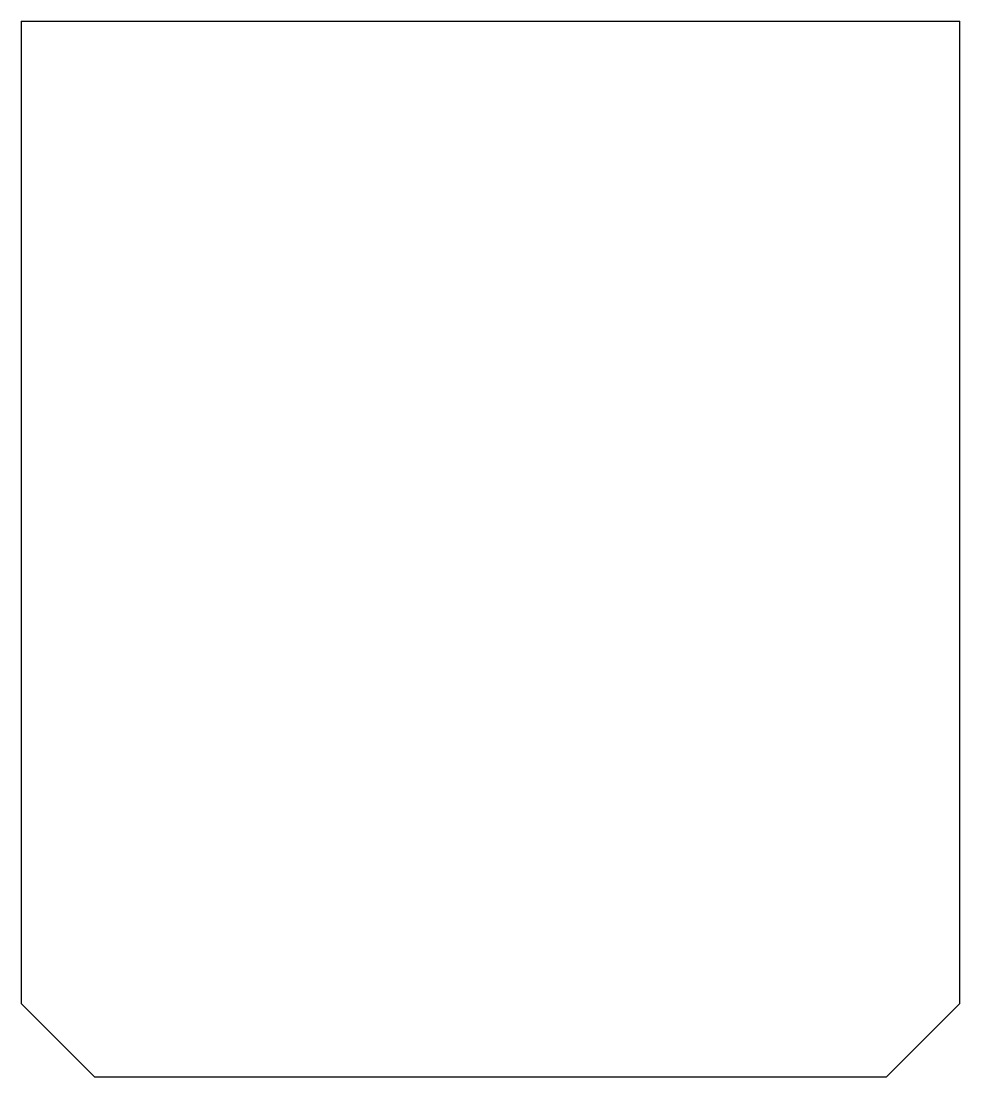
# Model space of a CAD drawing. Header units: millimetres. Extents: x 8097 to 8417, y 49446 to 49806.
import ezdxf

# ---------------------------------------------------------------- set-up
doc = ezdxf.new("R2010")
doc.units = ezdxf.units.MM
doc.header["$LTSCALE"] = 300
doc.header["$MEASUREMENT"] = 0

msp = doc.modelspace()

# ---------------------------------------------------------------- linework, layer by layer
for p, q in [((8097.02, 49805.57), (8417.02, 49805.57)), ((8097.02, 49805.57), (8097.02, 49470.57)), ((8417.02, 49470.57), (8417.02, 49805.57)), ((8097.02, 49470.57), (8122.02, 49445.57)), ((8392.02, 49445.57), (8417.02, 49470.57)), ((8122.02, 49445.57), (8392.02, 49445.57))]:
    msp.add_line(p, q)

doc.saveas('drawing.dxf')
